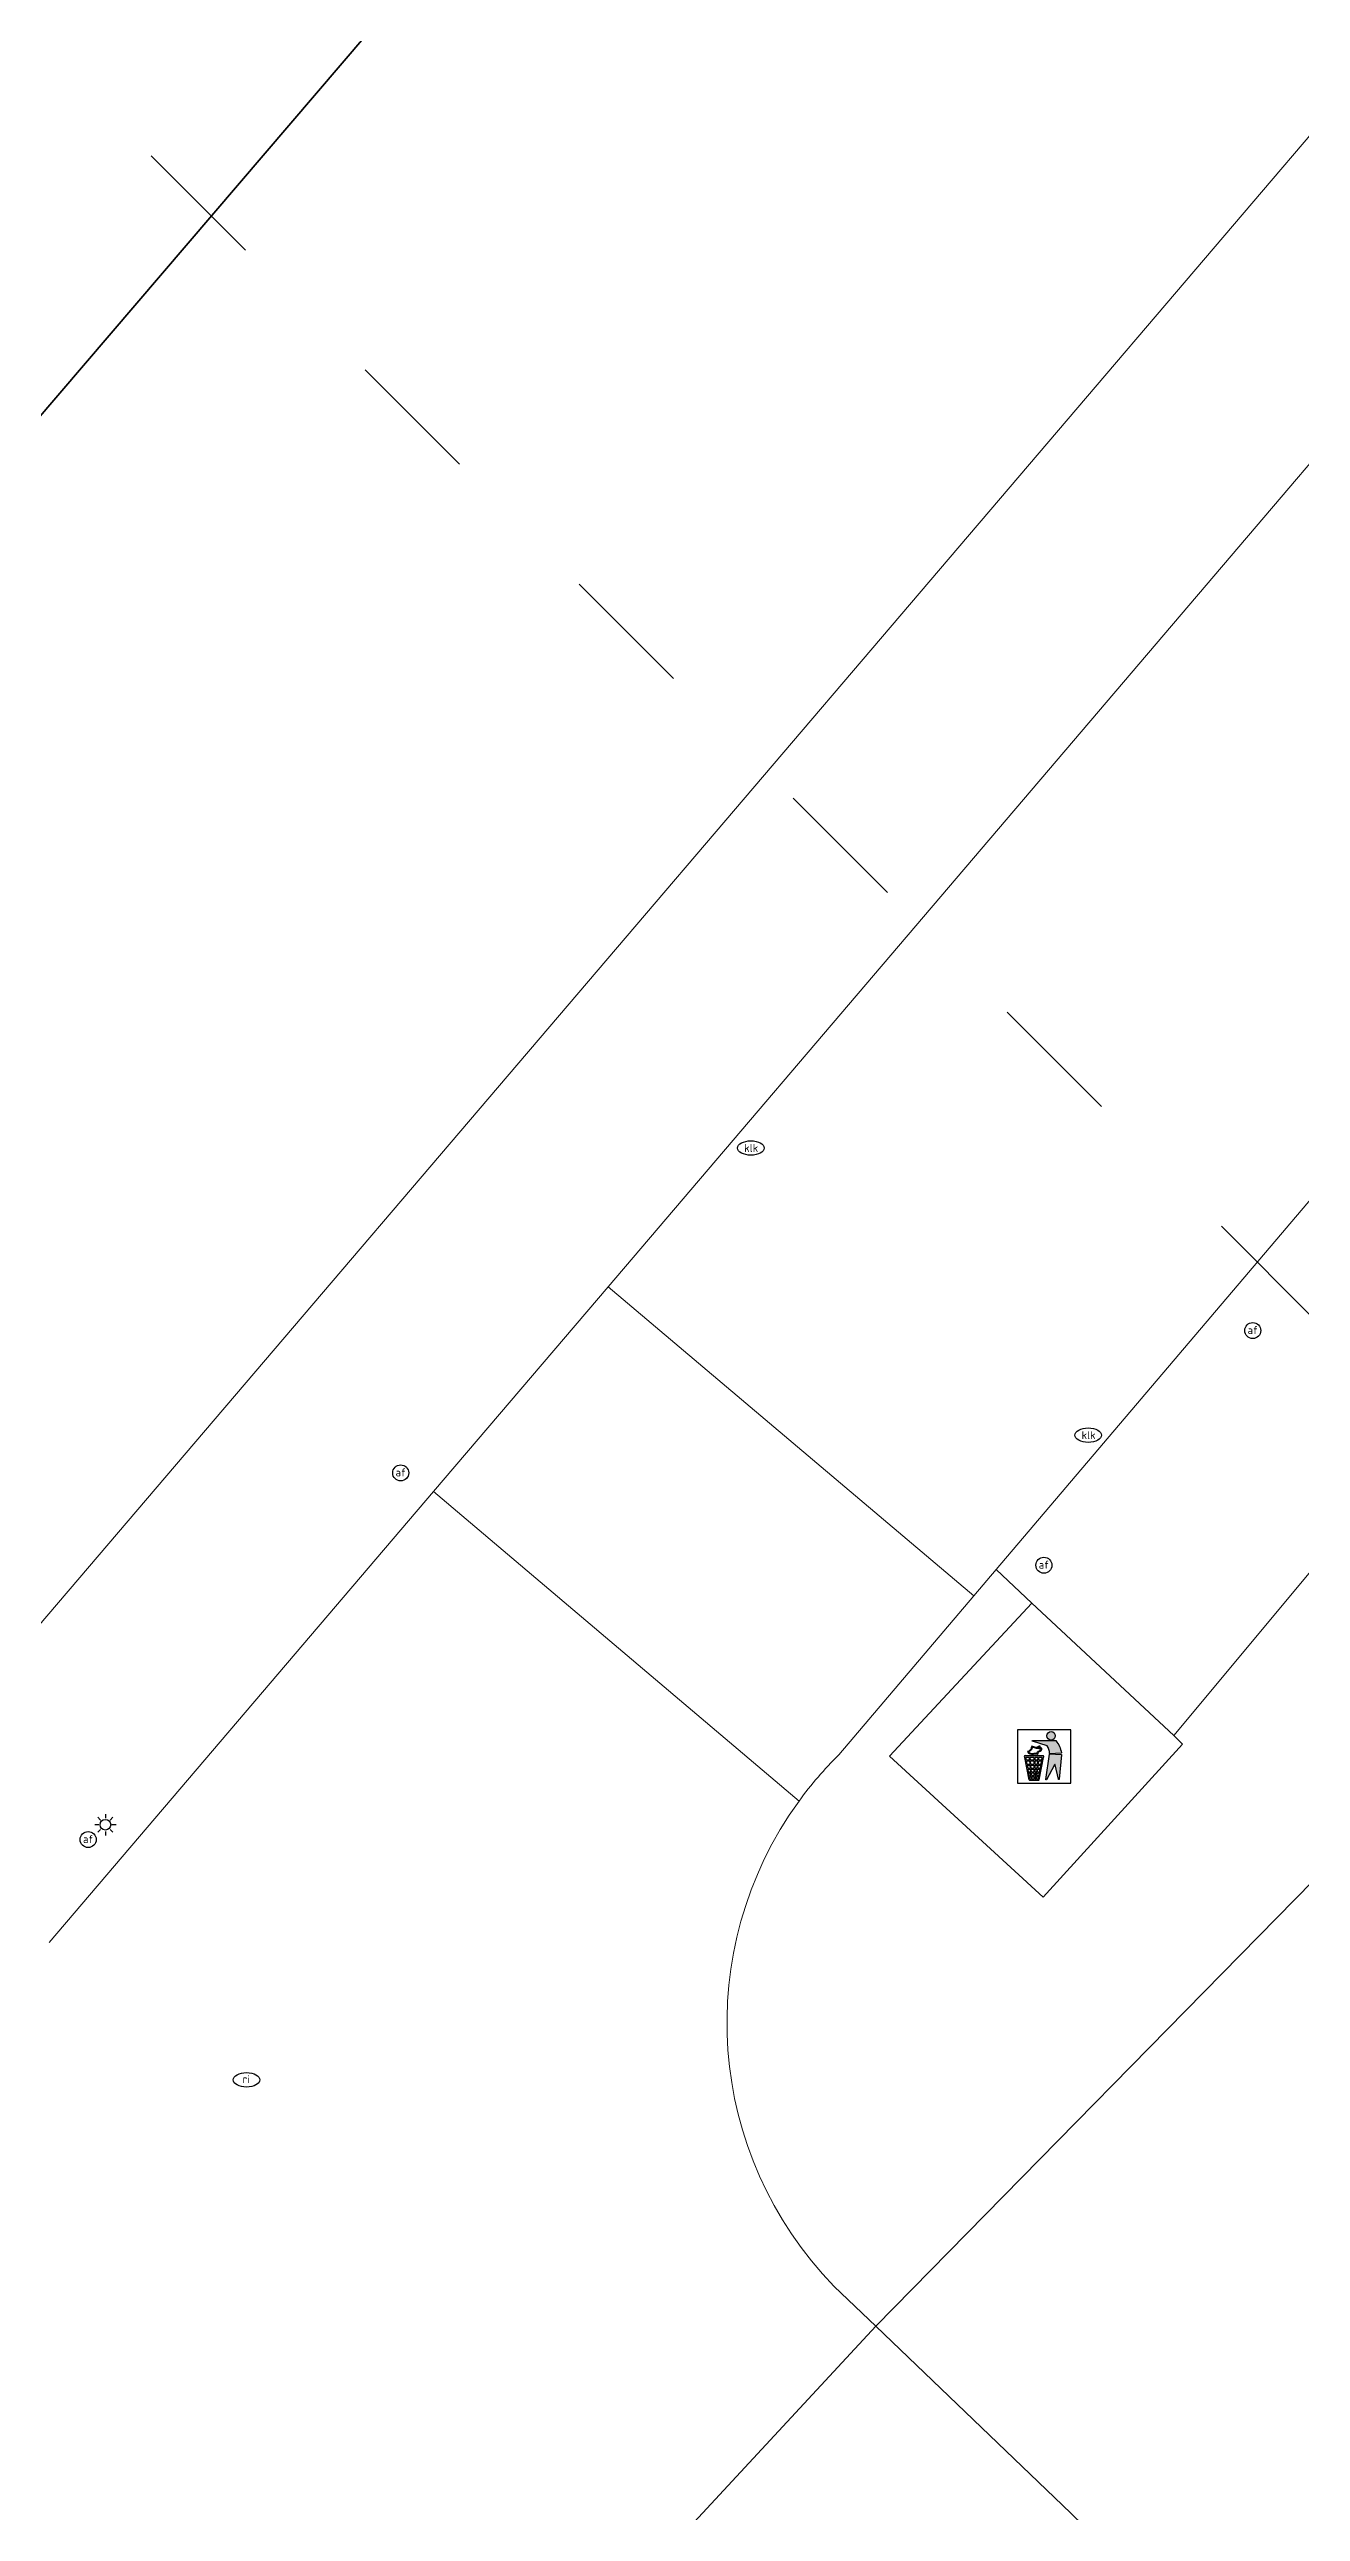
# Model space of a CAD drawing. Header units: metres. Extents: x 30438 to 30782, y 387448 to 387694.
# Drawn here: x 30546.6 to 30558.33, y 387588.99 to 387612.07 of the extents above; entities that cross this region are included whole.
import ezdxf
from ezdxf.enums import TextEntityAlignment as Align

# ---------------------------------------------------------------- set-up
doc = ezdxf.new("R2010")
doc.units = ezdxf.units.M
doc.linetypes.add('HIDDEN5', pattern=[2.8375, 1.25, -1.5875])
for name, color, linetype, lineweight in [('B-GV-GR-BEPLANTING_CULTUUR_HEESTERS-GV', 90, 'Continuous', 18), ('B-GV-IE-AFVAL APART PLAATS-S', 7, 'Continuous', 25), ('B-GV-IE-MEUBILAIR-S', 7, 'Continuous', 25), ('B-GV-OG-BEBOUWING-GV', 7, 'Continuous', 35), ('B-GV-OG-TERREIN_ERF-GV', 7, 'Continuous', 18), ('B-GV-VH-GESLOTENVERHARDING-GV', 10, 'Continuous', 18), ('B-GV-VH-OPENVERHARDING_BETONSTRAATSTEEN-GV', 90, 'Continuous', 18), ('B-GV-VH-OPENVERHARDING_STRAATBAKSTEEN-GV', 90, 'Continuous', 18), ('B-GV-VH-OPENVERHARDING_TEGEL-GV', 90, 'Continuous', 18)]:
    doc.layers.add(name, color=color, linetype=linetype, lineweight=lineweight)
doc.styles.add('NLCS-ISO', font='NLCS-ISO.ttf')

# ---------------------------------------------------------------- blocks, each defined once
blk = doc.blocks.new('SIE-AFVAL APART PLAATS-SO')
h = blk.add_hatch(color=256)
h.dxf.hatch_style = 1
h.paths.add_polyline_path([(-0.09, 0.07), (-1.76, 0.07, 0.819081), (-1.79, -0.09), (-1.4, -2.19, 0.36153), (-1.37, -2.21), (-0.47, -2.21, 0.36153), (-0.44, -2.19), (-0.05, -0.09, 0.819081)])
h.paths.add_polyline_path([(-0.16, -0.1), (-0.2, -0.33), (-0.49, -0.33), (-0.47, -0.1)], flags=16)
h.paths.add_polyline_path([(-0.55, -0.1), (-0.58, -0.33), (-0.87, -0.33), (-0.87, -0.1)], flags=16)
h.paths.add_polyline_path([(-0.22, -0.42), (-0.27, -0.73), (-0.53, -0.73), (-0.5, -0.42)], flags=16)
h.paths.add_polyline_path([(-0.58, -0.42), (-0.61, -0.73), (-0.87, -0.73), (-0.87, -0.42)], flags=16)
h.paths.add_polyline_path([(-0.95, -0.1), (-0.95, -0.33), (-1.27, -0.33), (-1.29, -0.1)], flags=16)
h.paths.add_polyline_path([(-0.95, -0.42), (-0.95, -0.73), (-1.23, -0.73), (-1.26, -0.42)], flags=16)
h.paths.add_polyline_path([(-0.29, -0.83), (-0.34, -1.09), (-0.56, -1.09), (-0.54, -0.83)], flags=16)
h.paths.add_polyline_path([(-0.62, -0.83), (-0.65, -1.09), (-0.87, -1.09), (-0.87, -0.83)], flags=16)
h.paths.add_polyline_path([(-0.95, -0.83), (-0.95, -1.09), (-1.2, -1.09), (-1.22, -0.83)], flags=16)
h.paths.add_polyline_path([(-1.35, -0.33), (-1.64, -0.33), (-1.69, -0.1), (-1.37, -0.1)], flags=16)
h.paths.add_polyline_path([(-1.34, -0.42), (-1.31, -0.73), (-1.57, -0.73), (-1.63, -0.42)], flags=16)
h.paths.add_polyline_path([(-0.36, -1.18), (-0.41, -1.44), (-0.6, -1.44), (-0.57, -1.18)], flags=16)
h.paths.add_polyline_path([(-0.65, -1.18), (-0.68, -1.44), (-0.87, -1.44), (-0.87, -1.18)], flags=16)
h.paths.add_polyline_path([(-1.3, -0.83), (-1.28, -1.09), (-1.5, -1.09), (-1.55, -0.83)], flags=16)
h.paths.add_polyline_path([(-0.95, -1.18), (-0.95, -1.44), (-1.17, -1.44), (-1.19, -1.18)], flags=16)
h.paths.add_polyline_path([(-0.42, -1.53), (-0.47, -1.79), (-0.63, -1.79), (-0.6, -1.53)], flags=16)
h.paths.add_polyline_path([(-1.27, -1.18), (-1.25, -1.44), (-1.44, -1.44), (-1.49, -1.18)], flags=16)
h.paths.add_polyline_path([(-0.69, -1.53), (-0.71, -1.79), (-0.87, -1.79), (-0.87, -1.53)], flags=16)
h.paths.add_polyline_path([(-0.95, -1.53), (-0.95, -1.79), (-1.13, -1.79), (-1.16, -1.53)], flags=16)
h.paths.add_polyline_path([(-1.24, -1.53), (-1.22, -1.79), (-1.37, -1.79), (-1.42, -1.53)], flags=16)
h.paths.add_polyline_path([(-0.49, -1.89), (-0.53, -2.13), (-0.66, -2.13), (-0.64, -1.89)], flags=16)
h.paths.add_polyline_path([(-0.72, -1.89), (-0.74, -2.13), (-0.87, -2.13), (-0.87, -1.89)], flags=16)
h.paths.add_polyline_path([(-0.95, -1.89), (-0.95, -2.13), (-1.1, -2.13), (-1.12, -1.89)], flags=16)
h.paths.add_polyline_path([(-1.21, -1.89), (-1.18, -2.13), (-1.31, -2.13), (-1.35, -1.89)], flags=16)
h.paths.add_polyline_path([(-0.19, 0.78, -0.01173), (-0.3, 0.78, -0.148797), (-0.42, 1.03, -0.136076), (-0.69, 0.87), (-0.78, 0.85, -0.038293), (-1.14, 0.96), (-1.19, 0.81, -0.243822), (-1.56, 0.45, 0.344326), (-1, 0.22, -0.139345), (-0.6, 0.22, 0.618436), (-0.56, 0.27, -0.441494), (-0.47, 0.44, 0.309048)])
h.paths.add_polyline_path([(-0.49, 0.51, 0.351556), (-0.64, 0.31, 0.121061), (-1.02, 0.29, -0.288745), (-1.45, 0.42, 0.203599), (-1.12, 0.79), (-1.09, 0.87, 0.083075), (-0.28, 0.71, -0.242261)], flags=16)
h.paths.add_polyline_path([(-0.4, 0.79, -0.023345), (-0.63, 0.82, 0.07081), (-0.46, 0.9, 0.059965)], flags=16)
h.paths.add_polyline_path([(1.12, 1.48), (-1.07, 1.48, 0.860559), (-1.08, 1.42), (0.29, 1, -0.146703), (0.53, 0.28, 0.421968), (0.56, 0.25), (1.6, 0.31, 0.450293), (1.63, 0.34, 0.122241)])
h.paths.add_polyline_path([(0.26, 1.93, 1), (1.07, 1.93, 1)])
h.paths.add_polyline_path([(1.65, 0.15, 0.429303), (1.62, 0.18), (0.55, 0.23, 0.38429), (0.51, 0.2), (0.16, -2.16, 0.83726), (0.22, -2.18), (0.99, -0.78, -0.688204), (1.05, -0.78), (1.36, -2.14, 0.84934), (1.42, -2.14)])
for p, q in [((-0.09, 0.07), (-1.76, 0.07)), ((-1.4, -2.19), (-1.79, -0.09)), ((-1.37, -0.1), (-1.69, -0.1)), ((-1.64, -0.33), (-1.69, -0.1)), ((-1.64, -0.33), (-1.35, -0.33)), ((-1.63, -0.42), (-1.34, -0.42)), ((-1.57, -0.73), (-1.63, -0.42)), ((-1.57, -0.73), (-1.31, -0.73)), ((-1.55, -0.83), (-1.3, -0.83)), ((-1.5, -1.09), (-1.55, -0.83)), ((-1.5, -1.09), (-1.28, -1.09)), ((-1.49, -1.18), (-1.27, -1.18)), ((-1.44, -1.44), (-1.49, -1.18)), ((-1.44, -1.44), (-1.25, -1.44)), ((-1.42, -1.53), (-1.24, -1.53)), ((-1.37, -1.79), (-1.42, -1.53)), ((-1.37, -1.79), (-1.22, -1.79)), ((-1.37, -2.21), (-0.47, -2.21)), ((-1.31, -2.13), (-1.35, -1.89)), ((-1.35, -1.89), (-1.21, -1.89)), ((-1.31, -2.13), (-1.18, -2.13)), ((-0.95, -0.1), (-1.29, -0.1)), ((-1.27, -0.33), (-0.95, -0.33)), ((-1.26, -0.42), (-0.95, -0.42)), ((-1.23, -0.73), (-0.95, -0.73)), ((-1.22, -0.83), (-0.95, -0.83)), ((-1.2, -1.09), (-0.95, -1.09)), ((-1.19, -1.18), (-0.95, -1.18)), ((-1.17, -1.44), (-0.95, -1.44)), ((-1.16, -1.53), (-0.95, -1.53)), ((-1.13, -1.79), (-0.95, -1.79)), ((-1.12, -1.89), (-0.95, -1.89)), ((-1.1, -2.13), (-0.95, -2.13)), ((-0.95, -0.1), (-0.95, -0.33)), ((-0.95, -0.42), (-0.95, -0.73)), ((-0.95, -0.83), (-0.95, -1.09)), ((-0.95, -1.18), (-0.95, -1.44)), ((-0.95, -1.53), (-0.95, -1.79)), ((-0.95, -1.89), (-0.95, -2.13)), ((-0.87, -0.1), (-0.87, -0.33)), ((-0.55, -0.1), (-0.87, -0.1)), ((-0.87, -0.33), (-0.58, -0.33)), ((-0.87, -0.42), (-0.87, -0.73)), ((-0.87, -0.42), (-0.58, -0.42)), ((-0.87, -0.73), (-0.61, -0.73)), ((-0.87, -0.83), (-0.62, -0.83)), ((-0.87, -0.83), (-0.87, -1.09)), ((-0.87, -1.09), (-0.65, -1.09)), ((-0.87, -1.18), (-0.65, -1.18)), ((-0.87, -1.18), (-0.87, -1.44)), ((-0.87, -1.44), (-0.68, -1.44)), ((-0.87, -1.53), (-0.69, -1.53)), ((-0.87, -1.53), (-0.87, -1.79)), ((-0.87, -1.79), (-0.71, -1.79)), ((-0.87, -1.89), (-0.87, -2.13)), ((-0.87, -1.89), (-0.72, -1.89)), ((-0.87, -2.13), (-0.74, -2.13)), ((-0.66, -2.13), (-0.53, -2.13)), ((-0.64, -1.89), (-0.49, -1.89)), ((-0.63, -1.79), (-0.47, -1.79)), ((-0.6, -1.44), (-0.41, -1.44)), ((-0.6, -1.53), (-0.42, -1.53)), ((-0.57, -1.18), (-0.36, -1.18)), ((-0.56, -1.09), (-0.34, -1.09)), ((-0.54, -0.83), (-0.29, -0.83)), ((-0.53, -0.73), (-0.27, -0.73)), ((-0.53, -2.13), (-0.49, -1.89)), ((-0.5, -0.42), (-0.22, -0.42)), ((-0.49, -0.33), (-0.2, -0.33)), ((-0.16, -0.1), (-0.47, -0.1)), ((-0.47, -1.79), (-0.42, -1.53)), ((-0.44, -2.19), (-0.05, -0.09)), ((-0.41, -1.44), (-0.36, -1.18)), ((-0.34, -1.09), (-0.29, -0.83)), ((-0.27, -0.73), (-0.22, -0.42)), ((-0.2, -0.33), (-0.16, -0.1))]:
    blk.add_line(p, q)
blk.add_lwpolyline([(-2.5, -2.51), (2.5, -2.51), (2.5, 2.49), (-2.5, 2.49)], close=True)
for points in [[(-0.78, 0.85, -0.038293), (-1.14, 0.96), (-1.19, 0.81, -0.243822), (-1.56, 0.45, 0.344326), (-1, 0.22, -0.139345), (-0.6, 0.22, 0.618436), (-0.56, 0.27, -0.441494), (-0.47, 0.44, 0.309048), (-0.19, 0.78, -0.01173), (-0.3, 0.78, -0.01173)], [(-0.78, 0.85), (-0.69, 0.87, 0.136076), (-0.42, 1.03, 0.156405), (-0.29, 0.77)], [(-0.78, 0.85), (-0.69, 0.87, 0.136076), (-0.42, 1.03, 0.148797), (-0.3, 0.78, 0.148797)], [(-0.63, 0.82, 0.07081), (-0.46, 0.9, 0.059965), (-0.4, 0.79, 0.059965)], [(-0.4, 0.79, -0.023345), (-0.63, 0.82)]]:
    blk.add_lwpolyline(points, format="xyb")
for points in [[(-1.09, 0.87), (-1.12, 0.79, -0.203599), (-1.45, 0.42, 0.288745), (-1.02, 0.29, -0.121061), (-0.64, 0.31, -0.351556), (-0.49, 0.51, 0.242261), (-0.28, 0.71, -0.083075)], [(-1.07, 1.48), (1.12, 1.48, -0.122241), (1.63, 0.34, -0.450293), (1.6, 0.31), (0.56, 0.25, -0.421968), (0.53, 0.28, 0.146703), (0.29, 1), (-1.08, 1.42, -0.860559)], [(0.55, 0.23), (1.62, 0.18, -0.429303), (1.65, 0.15), (1.42, -2.14, -0.84934), (1.36, -2.14), (1.05, -0.78, 0.688204), (0.99, -0.78), (0.22, -2.18, -0.83726), (0.16, -2.16), (0.51, 0.2, -0.38429)]]:
    blk.add_lwpolyline(points, format="xyb", close=True)
for points in [[(-1.35, -0.33), (-1.37, -0.1)], [(-1.31, -0.73), (-1.34, -0.42)], [(-1.28, -1.09), (-1.3, -0.83)], [(-1.27, -0.33), (-1.29, -0.1)], [(-1.25, -1.44), (-1.27, -1.18)], [(-1.23, -0.73), (-1.26, -0.42)], [(-1.22, -1.79), (-1.24, -1.53)], [(-1.2, -1.09), (-1.22, -0.83)], [(-1.18, -2.13), (-1.21, -1.89)], [(-1.17, -1.44), (-1.19, -1.18)], [(-1.18, -2.22), (-1.18, -2.21)], [(-1.13, -1.79), (-1.16, -1.53)], [(-1.1, -2.13), (-1.12, -1.89)], [(-0.74, -2.13), (-0.72, -1.89)], [(-0.71, -1.79), (-0.69, -1.53)], [(-0.68, -1.44), (-0.65, -1.18)], [(-0.66, -2.13), (-0.64, -1.89)], [(-0.65, -1.09), (-0.62, -0.83)], [(-0.63, -1.79), (-0.6, -1.53)], [(-0.61, -0.73), (-0.58, -0.42)], [(-0.6, -1.44), (-0.57, -1.18)], [(-0.58, -0.33), (-0.55, -0.1)], [(-0.56, -1.09), (-0.54, -0.83)], [(-0.53, -0.73), (-0.5, -0.42)], [(-0.49, -0.33), (-0.47, -0.1)]]:
    blk.add_lwpolyline(points)
blk.add_circle((0.66, 1.93), 0.401)
for centre, radius, start, end in [((-1.76, -0.01), 0.0869, 90, 247.281), ((-0.09, -0.01), 0.0869, 292.719, 90), ((-1.37, -2.18), 0.0318, 190.4943, 270), ((-0.47, -2.18), 0.0318, 270, 349.5057)]:
    blk.add_arc(centre, radius, start, end)
blk = doc.blocks.new('SIE-MEUBILAIR_PAAL_AFSLUITPAAL-SO')
blk.add_circle((0, 0), 0.75)
at = {"style": 'NLCS-ISO'}
blk.add_text('af', height=0.75, dxfattribs=at).set_placement((0, 0.05), align=Align.MIDDLE_CENTER)
blk = doc.blocks.new('SIE-MEUBILAIR_PAAL_LICHTMAST-SO')
for points in [[(-0.62, 0), (-1, 0)], [(-0.71, 0.71), (-0.44, 0.44)], [(0, 1), (0, 0.62)], [(0.44, 0.44), (0.71, 0.71)], [(1, 0), (0.62, 0)], [(-0.71, -0.71), (-0.44, -0.44)], [(0, -0.62), (0, -1)], [(0.44, -0.44), (0.71, -0.71)]]:
    blk.add_lwpolyline(points)
blk.add_circle((0, 0), 0.5)
blk = doc.blocks.new('SIE-MEUBILAIR_PUT_KOLK-SO')
blk.add_ellipse((0, 0), major_axis=(1.25, 0), ratio=0.54)
at = {"style": 'NLCS-ISO'}
blk.add_text('klk', height=0.75, dxfattribs=at).set_placement((0.03, 0), align=Align.MIDDLE_CENTER)
blk = doc.blocks.new('SIE-MEUBILAIR_PUT_RIOOLPUT-SO')
blk.add_ellipse((0, 0), major_axis=(1.25, 0), ratio=0.54)
at = {"style": 'NLCS-ISO'}
blk.add_text('ri', height=0.75, dxfattribs=at).set_placement((-0.04, 0.07), align=Align.MIDDLE_CENTER)

msp = doc.modelspace()

# ---------------------------------------------------------------- linework, layer by layer
at = {"linetype": 'HIDDEN5'}
msp.add_line((30710.96, 387447.669), (30510.96, 387647.669), dxfattribs=at)
at = {"layer": 'B-GV-GR-BEPLANTING_CULTUUR_HEESTERS-GV'}
msp.add_lwpolyline([(30573.461, 387615.84), (30570.73, 387615.775), (30555.477, 387597.823), (30555.812, 387597.51), (30557.142, 387596.267)], close=True, dxfattribs=at)
at = {"layer": 'B-GV-OG-BEBOUWING-GV'}
msp.add_lwpolyline([(30541.968, 387628.454), (30529.228, 387613.572), (30541.642, 387602.945), (30554.382, 387617.827)], close=True, dxfattribs=at)
at = {"layer": 'B-GV-OG-TERREIN_ERF-GV'}
msp.add_lwpolyline([(30545.395, 387596.006), (30589.48, 387647.669)], dxfattribs=at)
msp.add_lwpolyline([(30541.968, 387628.454), (30554.382, 387617.827), (30541.642, 387602.945), (30529.228, 387613.572)], close=True, dxfattribs=at)
at = {"layer": 'B-GV-VH-GESLOTENVERHARDING-GV'}
msp.add_lwpolyline([(30557.142, 387596.267), (30555.812, 387597.51), (30554.479, 387596.075), (30555.919, 387594.753), (30557.226, 387596.188)], close=True, dxfattribs=at)
at = {"layer": 'B-GV-VH-OPENVERHARDING_BETONSTRAATSTEEN-GV'}
for points in [[(30592.076, 387647.669), (30551.84, 387600.474), (30555.269, 387597.577), (30555.477, 387597.823), (30570.73, 387615.775), (30576.719, 387622.817), (30577.742, 387623.531), (30576.349, 387624.724), (30585.437, 387635.409)], [(30551.84, 387600.474), (30550.203, 387598.555), (30553.63, 387595.654)], [(30554.003, 387596.088), (30555.269, 387597.577), (30551.84, 387600.474)], [(30556.179, 387588.98), (30554.348, 387590.733), (30550.785, 387586.888)]]:
    msp.add_lwpolyline(points, dxfattribs=at)
msp.add_lwpolyline([(30553.63, 387595.654, -0.040753), (30554.003, 387596.088)], format="xyb", dxfattribs=at)
at = {"layer": 'B-GV-VH-OPENVERHARDING_STRAATBAKSTEEN-GV'}
for points in [[(30553.63, 387595.654), (30550.203, 387598.555), (30546.6, 387594.329)], [(30550.785, 387586.888), (30554.348, 387590.733), (30553.96, 387591.105)]]:
    msp.add_lwpolyline(points, dxfattribs=at)
msp.add_lwpolyline([(30553.96, 387591.105, -0.365647), (30553.63, 387595.654)], format="xyb", dxfattribs=at)
at = {"layer": 'B-GV-VH-OPENVERHARDING_TEGEL-GV'}
for points in [[(30589.48, 387647.669), (30545.395, 387596.006)], [(30546.6, 387594.329), (30550.203, 387598.555), (30551.84, 387600.474), (30592.076, 387647.669)], [(30571.453, 387610.354), (30574.983, 387614.594), (30574.901, 387614.661), (30573.461, 387615.84), (30557.142, 387596.267), (30557.226, 387596.188), (30555.919, 387594.753), (30554.479, 387596.075), (30555.812, 387597.51), (30555.477, 387597.823), (30555.269, 387597.577), (30554.003, 387596.088)], [(30553.96, 387591.105), (30554.348, 387590.733), (30558.621, 387595.08), (30558.759, 387595.103), (30568.533, 387606.845), (30571.453, 387610.354)], [(30558.621, 387595.08), (30554.348, 387590.733), (30556.179, 387588.98), (30588.014, 387557.896), (30589.684, 387556.266), (30596.135, 387549.97), (30599.775, 387546.544), (30601.078, 387545.048), (30602.627, 387543.27), (30603.619, 387542.131)]]:
    msp.add_lwpolyline(points, dxfattribs=at)
for points in [[(30554.003, 387596.088, 0.040753), (30553.63, 387595.654)], [(30553.63, 387595.654, 0.365647), (30553.96, 387591.105)]]:
    msp.add_lwpolyline(points, format="xyb", dxfattribs=at)

# ---------------------------------------------------------------- block references
at = {"layer": 'B-GV-IE-AFVAL APART PLAATS-S', "xscale": 0.1, "yscale": 0.1, "zscale": 0.1}
msp.add_blockref('SIE-AFVAL APART PLAATS-SO', (30555.926, 387596.072), dxfattribs=at)
at = {"layer": 'B-GV-IE-MEUBILAIR-S', "xscale": 0.1, "yscale": 0.1, "zscale": 0.1}
for name, p in [('SIE-MEUBILAIR_PUT_KOLK-SO', (30553.178, 387601.774)), ('SIE-MEUBILAIR_PAAL_AFSLUITPAAL-SO', (30557.883, 387600.063)), ('SIE-MEUBILAIR_PUT_KOLK-SO', (30556.341, 387599.083)), ('SIE-MEUBILAIR_PAAL_AFSLUITPAAL-SO', (30549.895, 387598.729)), ('SIE-MEUBILAIR_PAAL_AFSLUITPAAL-SO', (30555.925, 387597.864)), ('SIE-MEUBILAIR_PAAL_LICHTMAST-SO', (30547.126, 387595.432)), ('SIE-MEUBILAIR_PAAL_AFSLUITPAAL-SO', (30546.965, 387595.293)), ('SIE-MEUBILAIR_PUT_RIOOLPUT-SO', (30548.45, 387593.041))]:
    msp.add_blockref(name, p, dxfattribs=at)

doc.saveas('drawing.dxf')
